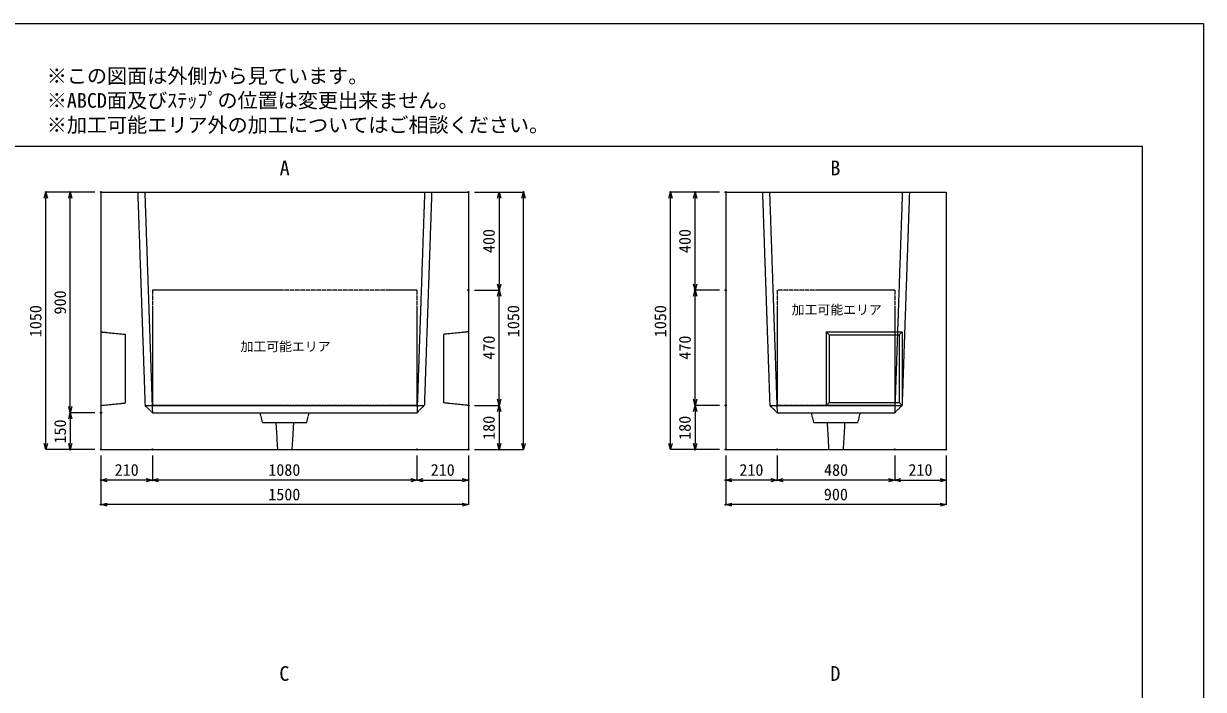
# Model space of a CAD drawing. Units: millimetres, scale not verified. Extents: x -3712 to 3712, y -2625 to 2625.
# Drawn here: x -1103 to 3712, y -91 to 2625 of the extents above; entities that cross this region are included whole.
import ezdxf
from ezdxf.enums import TextEntityAlignment as Align

# ---------------------------------------------------------------- set-up
doc = ezdxf.new("R2010")
doc.units = ezdxf.units.MM
doc.header["$LTSCALE"] = 10
doc.header["$PDMODE"] = 32
doc.header["$PDSIZE"] = 5
doc.linetypes.add('LONG_DASHED1', pattern=[7, 6, -1])
doc.linetypes.add('LONG_DOUBLE_CHAIN', pattern=[21.8, 18, -1, 0.6, -0.6, 0.6, -1])
for name, color, linetype, lineweight in [('0-0_D-TTL', 7, 'Continuous', 9), ('0-1_Defpoints', 7, 'Continuous', 9), ('0-3_D-TTL-TXT', 7, 'Continuous', 9), ('0-5_D-STR-STR5', 1, 'LONG_DOUBLE_CHAIN', 9), ('0-6_D-STR-DIM', 3, 'Continuous', 9), ('0-7_0', 7, 'Continuous', 9), ('0-8_D-STR', 7, 'LONG_DASHED1', 9)]:
    doc.layers.add(name, color=color, linetype=linetype, lineweight=lineweight)
doc.layers.add('0-4_D-STR-TXT', color=7, linetype='Continuous')
doc.styles.add('ＭＳ ゴシック', font='')
doc.styles.get('ＭＳ ゴシック').set_extended_font_data('MS Gothic')

# ---------------------------------------------------------------- blocks, each defined once
blk = doc.blocks.new('A$C4DE05FD1')
at = {"layer": '0-0_D-TTL', "color": 134}
for p, q in [((2000, 38000), (57400, 38000)), ((57400, 38000), (57400, 2000))]:
    blk.add_line(p, q, dxfattribs=at)
at = {"layer": '0-1_Defpoints', "color": 134}
for p, q in [((0, 42000), (59400, 42000)), ((59400, 42000), (59400, 0))]:
    blk.add_line(p, q, dxfattribs=at)
at = {"layer": '0-3_D-TTL-TXT', "style": 'ＭＳ ゴシック'}
for s, p in [('※この図面は外側から見ています。', (21630.46, 39907.83)), ('※ABCD面及びｽﾃｯﾌﾟの位置は変更出来ません。', (21630.46, 39107.83)), ('※加工可能エリア外の加工についてはご相談ください。', (21630.46, 38307.83))]:
    blk.add_text(s, height=481.1, dxfattribs=at).set_placement(p, align=Align.BOTTOM_LEFT)
blk = doc.blocks.new('A$C31CA379A')
at = {"layer": '0-4_D-STR-TXT', "style": 'ＭＳ ゴシック'}
for s, p in [('A', (-162.94, -1095.26)), ('B', (17819.31, -1095.26)), ('C', (-175.69, -17595.27)), ('D', (17819.31, -17595.27))]:
    blk.add_text(s, height=481.1, dxfattribs=at).set_placement(p, align=Align.BOTTOM_LEFT)
blk = doc.blocks.new('_Open30')
at = {"layer": '0-7_0'}
blk.add_line((0, 0), (-10, 0), dxfattribs=at)
blk.add_lwpolyline([(-10, 2.679), (0, 0), (-10, -2.679)], dxfattribs=at)
blk = doc.blocks.new('A$C6FEE151A')
at = {"layer": '0-5_D-STR-STR5'}
for points in [[(5400, -4000), (-5400, -4000), (-5400, -8700)], [(5400, -4000), (5400, -8700), (-5400, -8700)]]:
    blk.add_lwpolyline(points, dxfattribs=at)
at = {"layer": '0-8_D-STR', "linetype": 'Continuous'}
for p, q in [((-7500, 0), (7500, 0)), ((7500, 0), (7500, -10500))]:
    blk.add_line(p, q, dxfattribs=at)
at = {"layer": '0-8_D-STR'}
for p, q in [((-6000, 0), (-5700, -8700)), ((-5710.3, 0), (-5400, -9000)), ((5710.3, 0), (5400, -9000)), ((6000, 0), (5700, -8700)), ((-7500, -5700), (-6500, -5800)), ((7500, -5700), (6500, -5800)), ((-6500, -8600), (-6500, -5800)), ((6500, -8600), (6500, -5800)), ((-7500, -8700), (-6500, -8600)), ((7500, -8700), (6500, -8600)), ((-5400, -9000), (-5700, -8700)), ((-5700, -8700), (5700, -8700)), ((-900, -9400), (-1000, -9000)), ((900, -9400), (1000, -9000)), ((-900, -9400), (900, -9400)), ((-360, -9400), (-294.1, -10500)), ((360, -9400), (294.1, -10500))]:
    blk.add_line(p, q, dxfattribs=at)
at = {"layer": '0-8_D-STR', "linetype": 'Continuous'}
blk.add_lwpolyline([(-7500, 0), (-7500, -10500), (7500, -10500)], dxfattribs=at)
at = {"layer": '0-8_D-STR'}
blk.add_lwpolyline([(-5400, -9000), (5400, -9000), (5700, -8700)], dxfattribs=at)
blk = doc.blocks.new('A$C3F8D5074')
at = {"layer": '0-5_D-STR-STR5'}
for points in [[(2400, -4000), (-2400, -4000), (-2400, -8700)], [(2400, -4000), (2400, -8700), (-2400, -8700)]]:
    blk.add_lwpolyline(points, dxfattribs=at)
at = {"layer": '0-8_D-STR', "linetype": 'Continuous'}
for p, q in [((-4500, 0), (4500, 0)), ((4500, 0), (4500, -10500)), ((-400, -5700), (2700, -5700)), ((-400, -5700), (-400, -8700)), ((-280, -5820), (-400, -5700)), ((2700, -5700), (2580, -5820)), ((2700, -5700), (2700, -8700)), ((-280, -5820), (2580, -5820)), ((-280, -5820), (-280, -8580)), ((2580, -5820), (2580, -8580)), ((-280, -8580), (-400, -8700)), ((-280, -8580), (2580, -8580)), ((2700, -8700), (2580, -8580)), ((-400, -8700), (2700, -8700))]:
    blk.add_line(p, q, dxfattribs=at)
at = {"layer": '0-8_D-STR'}
for p, q in [((-2710.3, 0), (-2400, -9000)), ((2710.3, 0), (2400, -9000)), ((3000, 0), (2700, -8700)), ((-2400, -9000), (-2700, -8700)), ((-2400, -9000), (2400, -9000)), ((-900, -9400), (-1000, -9000)), ((900, -9400), (1000, -9000)), ((2400, -9000), (2700, -8700)), ((-900, -9400), (900, -9400)), ((-360, -9400), (-294.1, -10500)), ((360, -9400), (294.1, -10500))]:
    blk.add_line(p, q, dxfattribs=at)
at = {"layer": '0-8_D-STR', "linetype": 'Continuous'}
blk.add_lwpolyline([(-4500, 0), (-4500, -10500), (4500, -10500)], dxfattribs=at)
at = {"layer": '0-8_D-STR'}
blk.add_lwpolyline([(-3000, 0), (-2700, -8700), (2700, -8700)], dxfattribs=at)

msp = doc.modelspace()

# ---------------------------------------------------------------- linework, layer by layer
at = {"layer": '0-1_Defpoints'}
for p in [(-1012.5, 1937.5), (-912.5, 1937.5), (-787.5, 1937.5), (712.5, 1937.5), (937.5, 1937.5), (1537.5, 1937.5), (1637.5, 1937.5), (1762.5, 1937.5), (1762.5, 1937.5), (712.5, 1537.5), (837.5, 1537.5), (1637.5, 1537.5), (1762.5, 1537.5), (712.5, 1067.5), (1762.5, 1067.5), (-787.5, 1037.5), (-912.5, 887.5), (-787.5, 887.5), (-787.5, 887.5), (-577.5, 887.5), (502.5, 887.5), (712.5, 887.5), (837.5, 887.5), (1637.5, 887.5), (1762.5, 887.5), (1762.5, 887.5), (1972.5, 887.5), (2452.5, 887.5), (2662.5, 887.5), (-787.5, 762.5), (-577.5, 762.5), (712.5, 762.5), (1762.5, 762.5), (1972.5, 762.5), (2662.5, 762.5), (-787.5, 662.5), (1762.5, 662.5)]:
    msp.add_point(p, dxfattribs=at)
at = {"layer": '0-6_D-STR-DIM'}
for p, q in [((-812.5, 1937.5), (-1012.5, 1937.5)), ((-812.5, 1937.5), (-912.5, 1937.5)), ((737.5, 1937.5), (837.5, 1937.5)), ((737.5, 1937.5), (937.5, 1937.5)), ((1737.5, 1937.5), (1537.5, 1937.5)), ((1737.5, 1937.5), (1637.5, 1937.5)), ((-1012.5, 912.5), (-1012.5, 1912.5)), ((-912.5, 1062.5), (-912.5, 1912.5)), ((837.5, 1912.5), (837.5, 1562.5)), ((937.5, 912.5), (937.5, 1912.5)), ((1537.5, 912.5), (1537.5, 1912.5)), ((1637.5, 1562.5), (1637.5, 1912.5)), ((737.5, 1537.5), (837.5, 1537.5)), ((737.5, 1537.5), (837.5, 1537.5)), ((837.5, 1092.5), (837.5, 1512.5)), ((1737.5, 1537.5), (1637.5, 1537.5)), ((1737.5, 1537.5), (1637.5, 1537.5)), ((1637.5, 1092.5), (1637.5, 1512.5)), ((737.5, 1067.5), (837.5, 1067.5)), ((737.5, 1067.5), (837.5, 1067.5)), ((1737.5, 1067.5), (1637.5, 1067.5)), ((1737.5, 1067.5), (1637.5, 1067.5)), ((-812.5, 1037.5), (-912.5, 1037.5)), ((-812.5, 1037.5), (-912.5, 1037.5)), ((-912.5, 1012.5), (-912.5, 912.5)), ((837.5, 1042.5), (837.5, 912.5)), ((1637.5, 1042.5), (1637.5, 912.5)), ((-812.5, 887.5), (-1012.5, 887.5)), ((-812.5, 887.5), (-912.5, 887.5)), ((737.5, 887.5), (837.5, 887.5)), ((737.5, 887.5), (937.5, 887.5)), ((1737.5, 887.5), (1537.5, 887.5)), ((1737.5, 887.5), (1637.5, 887.5)), ((-787.5, 862.5), (-787.5, 662.5)), ((-787.5, 862.5), (-787.5, 762.5)), ((-577.5, 862.5), (-577.5, 762.5)), ((-577.5, 862.5), (-577.5, 762.5)), ((502.5, 862.5), (502.5, 762.5)), ((502.5, 862.5), (502.5, 762.5)), ((712.5, 862.5), (712.5, 762.5)), ((712.5, 862.5), (712.5, 662.5)), ((1762.5, 862.5), (1762.5, 662.5)), ((1762.5, 862.5), (1762.5, 762.5)), ((1972.5, 862.5), (1972.5, 762.5)), ((1972.5, 862.5), (1972.5, 762.5)), ((2452.5, 862.5), (2452.5, 762.5)), ((2452.5, 862.5), (2452.5, 762.5)), ((2662.5, 862.5), (2662.5, 762.5)), ((2662.5, 862.5), (2662.5, 662.5)), ((-602.5, 762.5), (-762.5, 762.5)), ((477.5, 762.5), (-552.5, 762.5)), ((527.5, 762.5), (687.5, 762.5)), ((1947.5, 762.5), (1787.5, 762.5)), ((2427.5, 762.5), (1997.5, 762.5)), ((2477.5, 762.5), (2637.5, 762.5)), ((687.5, 662.5), (-762.5, 662.5)), ((2637.5, 662.5), (1787.5, 662.5))]:
    msp.add_line(p, q, dxfattribs=at)

# ---------------------------------------------------------------- block references
at = {"layer": '0-0_D-TTL', "xscale": 0.125, "yscale": 0.125}
msp.add_blockref('A$C4DE05FD1', (-3712.5, -2625), dxfattribs=at)
at = {"layer": '0-4_D-STR-TXT', "xscale": 0.125, "yscale": 0.125}
msp.add_blockref('A$C31CA379A', (-37.5, 2125), dxfattribs=at)
at = {"layer": '0-6_D-STR-DIM', "xscale": 2.5, "yscale": 2.5}
for p, rotation in [((-1012.5, 1937.5), 90), ((-912.5, 1937.5), 90), ((837.5, 1937.5), 90), ((937.5, 1937.5), 90), ((1537.5, 1937.5), 90), ((1637.5, 1937.5), 90), ((837.5, 1537.5), 270), ((1637.5, 1537.5), 270), ((837.5, 1537.5), 90), ((1637.5, 1537.5), 90), ((-912.5, 1037.5), 270), ((837.5, 1067.5), 270), ((837.5, 1067.5), 90), ((1637.5, 1067.5), 270), ((1637.5, 1067.5), 90), ((-912.5, 1037.5), 90), ((-1012.5, 887.5), 270), ((-912.5, 887.5), 270), ((837.5, 887.5), 270), ((937.5, 887.5), 270), ((1537.5, 887.5), 270), ((1637.5, 887.5), 270), ((-787.5, 762.5), 180), ((-577.5, 762.5), 180), ((502.5, 762.5), 180), ((1762.5, 762.5), 180), ((1972.5, 762.5), 180), ((2452.5, 762.5), 180), ((-787.5, 662.5), 180), ((1762.5, 662.5), 180)]:
    msp.add_blockref('_Open30', p, dxfattribs=dict(at, rotation=rotation))
for p in [(-577.5, 762.5), (502.5, 762.5), (712.5, 762.5), (1972.5, 762.5), (2452.5, 762.5), (2662.5, 762.5), (712.5, 662.5), (2662.5, 662.5)]:
    msp.add_blockref('_Open30', p, dxfattribs=at)
at = {"layer": '0-8_D-STR', "xscale": 0.1, "yscale": 0.1}
for name, p in [('A$C6FEE151A', (-37.5, 1937.5)), ('A$C3F8D5074', (2212.5, 1937.5))]:
    msp.add_blockref(name, p, dxfattribs=at)

# ---------------------------------------------------------------- texts
at = {"layer": '0-5_D-STR-STR5', "style": 'ＭＳ ゴシック'}
for p in [(2032.15, 1427.02), (-217.85, 1277.04)]:
    msp.add_text('加工可能エリア', height=38.49, dxfattribs=at).set_placement(p, align=Align.BOTTOM_LEFT)
at = {"layer": '0-6_D-STR-DIM', "style": 'ＭＳ ゴシック'}
for s, p in [('400', (834.25, 1689)), ('400', (1634.25, 1689)), ('900', (-915.75, 1438.38)), ('1050', (-1015.75, 1345.6)), ('1050', (934.25, 1345.6)), ('1050', (1534.25, 1345.6)), ('470', (834.25, 1254)), ('470', (1634.25, 1254)), ('180', (834.25, 926.85)), ('180', (1634.25, 926.85)), ('150', (-915.75, 911.85))]:
    msp.add_text(s, height=48.09, rotation=90, dxfattribs=at).set_placement(p, align=Align.BOTTOM_LEFT)
for s, p in [('210', (-731.5, 765.75)), ('1080', (-104.4, 765.75)), ('210', (558.5, 765.75)), ('210', (1818.5, 765.75)), ('480', (2164, 765.75)), ('210', (2508.5, 765.75)), ('1500', (-104.4, 665.75)), ('900', (2163.37, 665.75))]:
    msp.add_text(s, height=48.09, dxfattribs=at).set_placement(p, align=Align.BOTTOM_LEFT)

doc.saveas('drawing.dxf')
